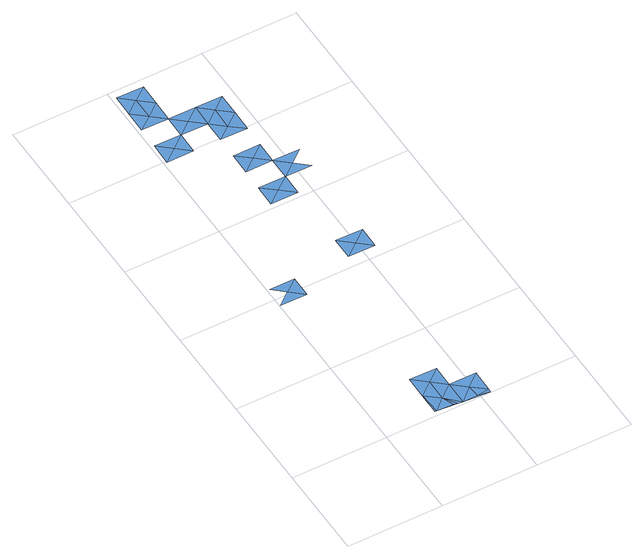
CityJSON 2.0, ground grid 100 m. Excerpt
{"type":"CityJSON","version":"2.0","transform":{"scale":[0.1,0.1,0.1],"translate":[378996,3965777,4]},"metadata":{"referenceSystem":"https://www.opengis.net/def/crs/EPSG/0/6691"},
"CityObjects":{
"waterbody1":{"type":"WaterBody","attributes":{"name":"さいたま市内水浸水想定区域","class":"1140","function":"4","InlandFloodingRiskAttribute.description":"1","InlandFloodingRiskAttribute.rankOrg":"1"},"geometry":[{"type":"MultiSurface","lod":"1","boundaries":[[[0,1,2]],[[1,3,2]],[[4,5,2]],[[3,4,2]],[[3,1,6]],[[1,7,6]],[[7,3,6]],[[8,9,10]],[[3,7,11]],[[12,8,13]],[[14,5,4]],[[4,3,15]],[[3,11,15]],[[8,10,13]],[[14,4,15]],[[11,16,15]],[[17,16,11]],[[18,17,11]],[[16,19,15]],[[16,17,20]],[[17,18,20]],[[16,20,19]],[[21,22,23]],[[22,24,23]],[[25,21,23]],[[24,25,23]],[[26,27,28]],[[27,29,28]],[[30,26,28]],[[31,26,30]],[[32,33,34]],[[35,36,37]],[[38,32,34]],[[39,30,28]],[[40,35,37]],[[29,39,28]],[[35,41,36]],[[31,30,42]],[[29,25,43]],[[44,45,46]],[[42,30,39]],[[33,32,47]],[[25,48,43]],[[49,44,46]],[[47,32,38]],[[35,40,41]],[[29,43,50]],[[51,45,44]],[[43,48,50]],[[48,52,53]],[[54,49,41]],[[51,44,49]],[[48,55,50]],[[56,54,41]],[[53,52,57]],[[48,53,55]],[[54,58,49]],[[53,59,55]],[[60,50,55]],[[53,57,59]],[[59,60,55]]]}]}
},
"vertices":[
[540,51,5],[558,50,5],[543,281,6],[683,164,5],[686,395,7],[546,512,7],[734,41,4],[772,32,4],[144,2020,13],[1,1906,14],[283,1902,13],[822,28,5],[25,2137,9],[286,2134,10],[829,508,7],[825,277,6],[965,160,7],[979,30,5],[1104,7,5],[1108,273,10],[1105,42,8],[32,4217,10],[29,3986,9],[172,4100,10],[311,3982,10],[315,4213,11],[39,4679,11],[36,4448,11],[178,4562,11],[318,4444,11],[181,4793,12],[42,4910,12],[993,2239,9],[854,2357,10],[851,2126,8],[724,3168,9],[584,3285,9],[581,3054,9],[1133,2122,9],[321,4675,12],[863,3050,9],[867,3281,9],[324,4907,13],[457,4327,12],[730,3630,9],[591,3747,10],[587,3516,10],[1136,2353,10],[597,4209,11],[870,3512,9],[600,4441,12],[873,3743,9],[594,3978,11],[736,4092,9],[1009,3395,9],[740,4323,13],[1149,3277,9],[876,3975,9],[1152,3508,9],[879,4206,11],[882,4437,13]
]}
